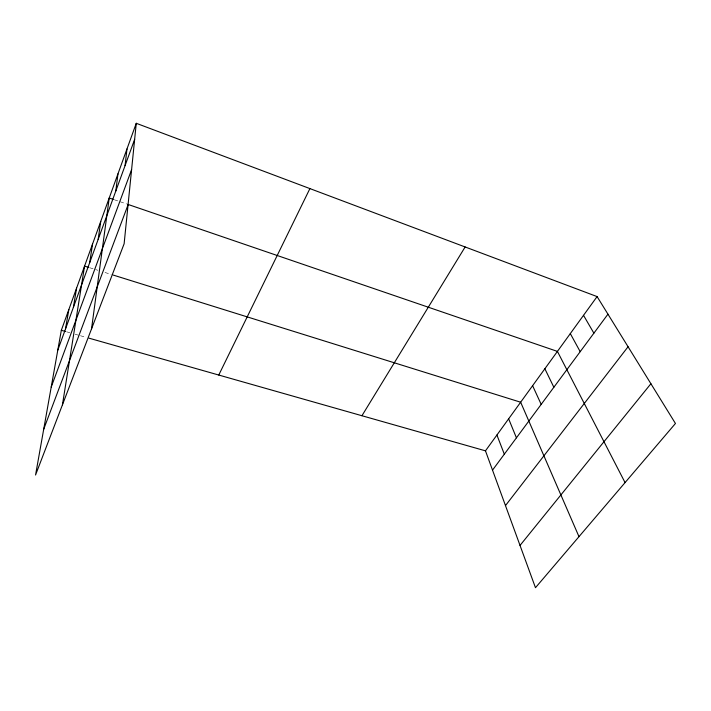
<?xml version="1.0" encoding="UTF-8"?>
<svg xmlns="http://www.w3.org/2000/svg" width="711" height="711" viewBox="0 0 711 711"><rect width="100%" height="100%" fill="white"/><g stroke="black" fill="none" stroke-linecap="round" stroke-linejoin="round"><path stroke-width="0.53" stroke-dasharray="3.56 2.67" d="M66.638 331.815L69.829 332.721M75.153 334.232L79.41 335.441M80.467 335.743L85.791 337.254M89.675 267.718L97.851 270.269M105.015 272.5L111.147 274.419M114.329 199.747L126.602 203.95"/><path stroke-width="1.07" d="M136.263 123.296L124.132 243.757L35.55 475.019L61.324 330.304L136.263 123.296L597.089 296.585L675.45 423.48L535.472 587.704L485.471 450.836L88.982 338.16M125.074 165.61L126.967 148.99M115.813 191.019L117.955 173.875M91.532 328.864L109.218 197.996L113.307 199.4M98.145 239.447L100.749 221.388M89.719 262.555L92.537 244.086M62.435 404.835L84.556 266.118L88.653 267.398M73.393 307.339L76.584 288.151M65.474 329.051L68.843 309.534M57.795 350.114L134.646 139.356M51.219 387.042L131.597 169.645M43.7 429.266L128.042 204.866M218.766 375.044L309.907 188.593M361.935 415.731L465.136 246.966M485.471 450.836L597.089 296.585M492.519 470.131L607.949 314.173M505.477 505.601L628.062 346.755M520.025 545.426L650.903 383.736M61.324 330.304L65.572 331.513M113.191 275.059L520.656 402.222L578.985 536.654M127.624 204.297L557.424 351.403L625.058 482.6M583.527 315.337L593.881 333.166M570.311 333.601L580.194 351.669M544.866 368.769L553.86 387.255M532.61 385.7L541.187 404.372M508.641 418.823L516.426 437.834M496.918 435.025L504.321 454.187"/></g></svg>
